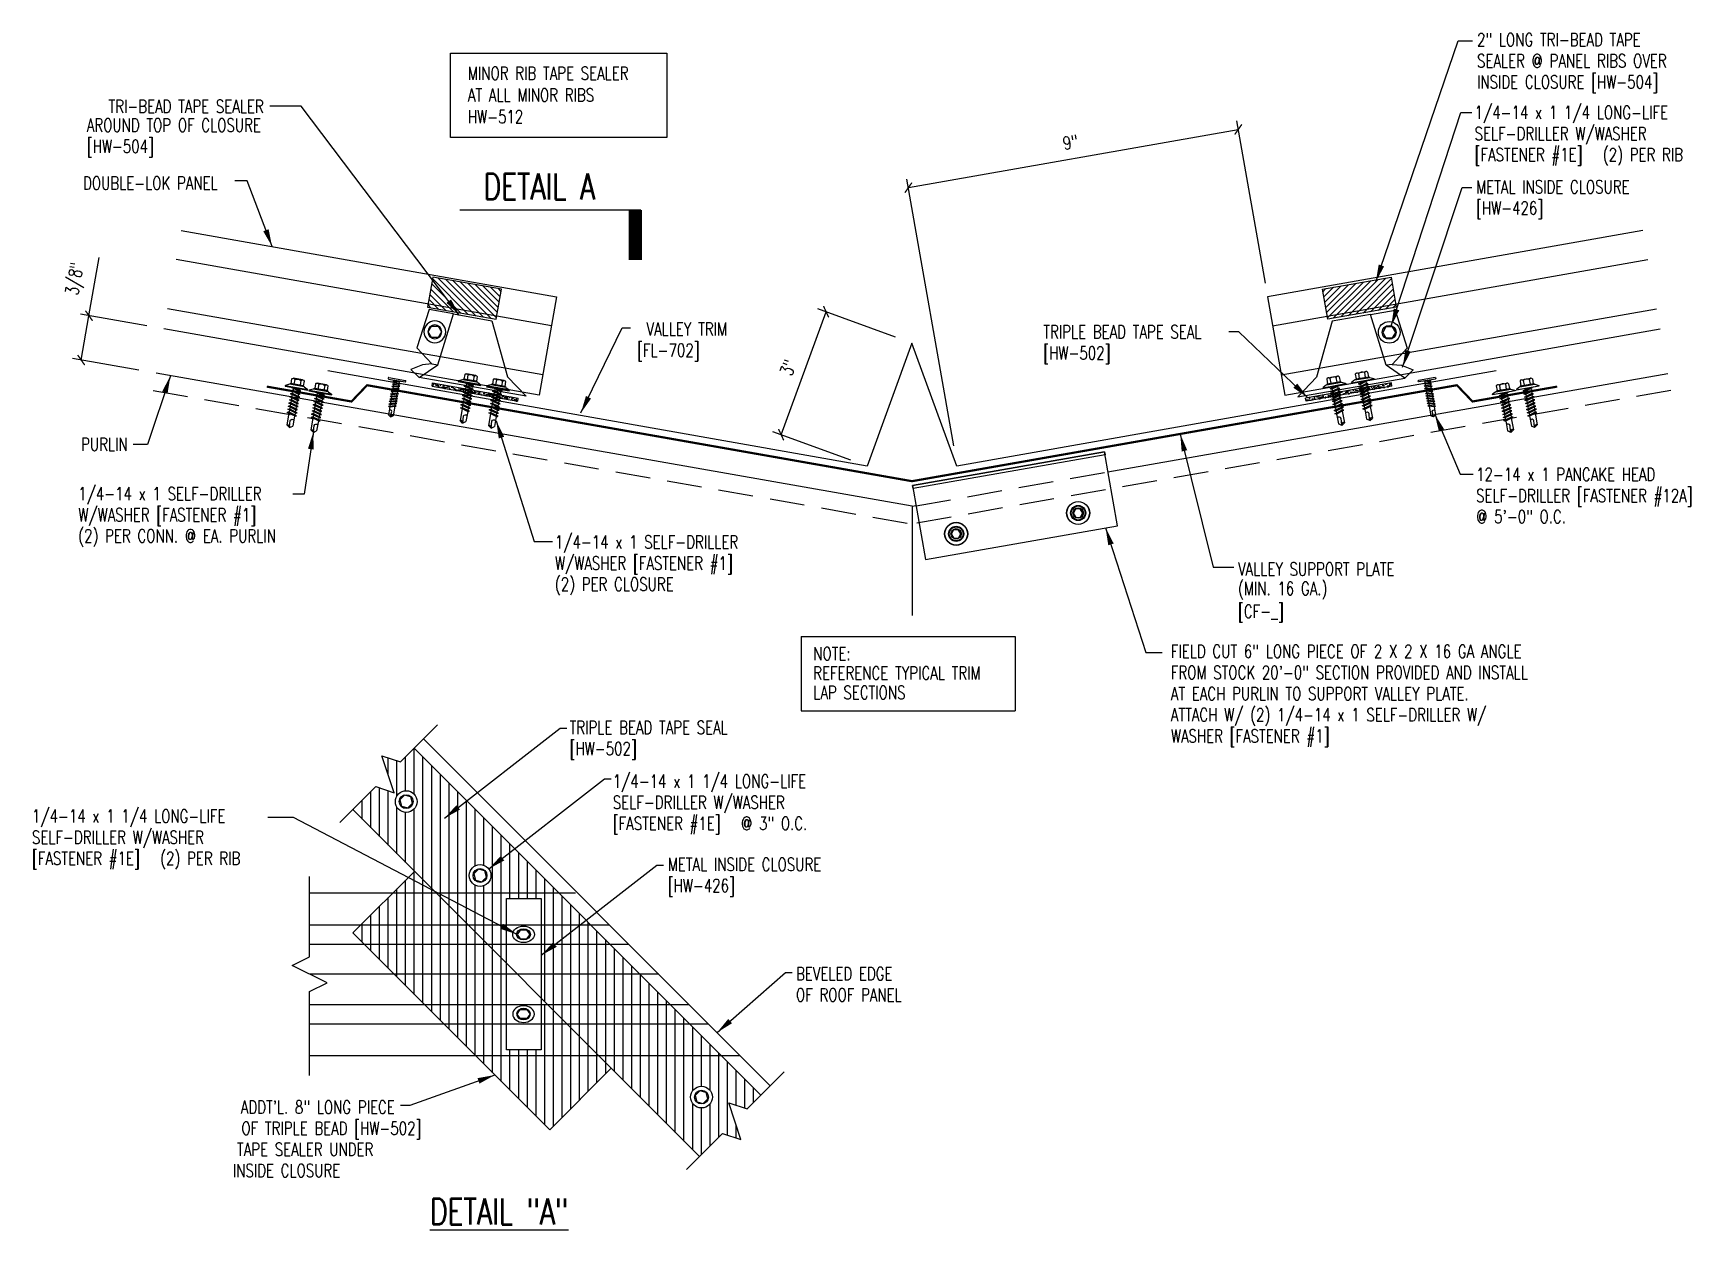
# Model space of a CAD drawing. Extents: x -2.2 to 45.4, y 2.3 to 36.7.
import ezdxf
from ezdxf.enums import TextEntityAlignment as Align

# ---------------------------------------------------------------- set-up
doc = ezdxf.new("R2010")
doc.units = 0
doc.header["$LTSCALE"] = 4
doc.header["$MEASUREMENT"] = 0
doc.linetypes.add('HIDDEN', pattern=[0.375, 0.25, -0.125])
doc.layers.get('0').update_dxf_attribs({"linetype": 'CONTINUOUS'})
doc.layers.get('DEFPOINTS').update_dxf_attribs({"linetype": 'CONTINUOUS'})
for name, color, linetype in [('ANNOBJ', 7, 'CONTINUOUS'), ('CLO', 3, 'CONTINUOUS'), ('DIM', 7, 'CONTINUOUS'), ('FASTENER', 9, 'CONTINUOUS'), ('PANEL', 11, 'CONTINUOUS'), ('SEALANT', 8, 'CONTINUOUS'), ('SECTION', 11, 'CONTINUOUS'), ('STLA', 12, 'CONTINUOUS'), ('TEXT', 2, 'CONTINUOUS'), ('TRIM', 6, 'CONTINUOUS')]:
    doc.layers.add(name, color=color, linetype=linetype)
doc.styles.add('TEXT', font='SIMPLEX', dxfattribs={"width": 0.75, "height": 6})
doc.styles.add('TEXT1', font='ROMANS.shx', dxfattribs={"width": 0.75, "height": 0.375})
doc.dimstyles.new('DETAIL', dxfattribs={"dimscale": 4, "dimtxt": 0.09375, "dimasz": 0.0625, "dimexe": 0.0625, "dimexo": 0.125, "dimgap": 0.0625, "dimtad": 1, "dimdec": 4, "dimzin": 3, "dimdsep": 46, "dimlunit": 4, "dimtxsty": 'TEXT1', "dimblk": 'ARCHTICK', "dimcen": 0.0625, "dimclrd": 7, "dimclre": 7, "dimclrt": 2, "dimadec": 0, "dimazin": 0, "dimtfac": 0.59375, "dimtdec": 4, "dimtmove": 0, "dimatfit": 3, "dimfxl": 0, "dimfrac": 2, "dimtolj": 1, "dimtzin": 3, "dimarcsym": 0})
doc.dimstyles.new('DETAIL$7', dxfattribs={"dimscale": 4, "dimtxt": 0.09375, "dimasz": 0.125, "dimexe": 0.0625, "dimexo": 0.125, "dimgap": 0.0625, "dimtad": 1, "dimdec": 5, "dimzin": 3, "dimdsep": 46, "dimlunit": 4, "dimtxsty": 'TEXT', "dimblk": 'ARCHTICK', "dimcen": 0.0625, "dimclrd": 7, "dimclre": 7, "dimclrt": 2, "dimadec": 0, "dimazin": 0, "dimtfac": 0.666667, "dimtdec": 5, "dimtmove": 0, "dimatfit": 3, "dimfxl": 0, "dimfrac": 2, "dimtolj": 1, "dimtzin": 3, "dimarcsym": 0})

# ---------------------------------------------------------------- blocks, each defined once
blk = doc.blocks.new('MB_DW1')
at = {"layer": 'FASTENER'}
for p, q in [((-0.217, 0.114), (-0.326, 0.059)), ((-0.326, 0.059), (-0.326, 0.049)), ((-0.326, 0.049), (0.326, 0.049)), ((-0.217, 0.114), (0.217, 0.114)), ((-0.193, 0.137), (0.193, 0.137)), ((-0.193, 0.119), (0.193, 0.119)), ((-0.181, 0.276), (-0.181, 0.137)), ((-0.181, 0.137), (0.181, 0.137)), ((-0.139, -0.016), (0.046, 0.037)), ((-0.135, 0.302), (0.135, 0.302)), ((-0.104, -0.036), (0.139, 0.033)), ((-0.089, 0.276), (-0.089, 0.137)), ((-0.086, 0.037), (-0.086, -0.001)), ((-0.086, 0.037), (0.086, 0.037)), ((0.086, 0.037), (0.133, 0.037)), ((0.086, 0.018), (0.086, -0.042)), ((0.089, 0.276), (0.089, 0.137)), ((0.139, 0.033), (0.133, 0.037)), ((0.181, 0.276), (0.181, 0.137)), ((0.217, 0.114), (0.326, 0.059)), ((0.326, 0.059), (0.326, 0.049)), ((-0.104, -0.036), (-0.139, -0.016)), ((-0.139, -0.107), (0.104, -0.038)), ((-0.104, -0.127), (-0.139, -0.107)), ((-0.139, -0.198), (0.104, -0.128)), ((-0.104, -0.218), (-0.139, -0.198)), ((-0.139, -0.289), (0.104, -0.219)), ((-0.104, -0.309), (-0.139, -0.289)), ((-0.139, -0.38), (0.104, -0.31)), ((-0.104, -0.4), (-0.139, -0.38)), ((-0.139, -0.47), (0.104, -0.401)), ((-0.104, -0.491), (-0.139, -0.47)), ((-0.104, -0.127), (0.139, -0.058)), ((-0.104, -0.218), (0.139, -0.149)), ((-0.104, -0.309), (0.139, -0.239)), ((-0.104, -0.4), (0.139, -0.33)), ((-0.104, -0.491), (0.139, -0.421)), ((-0.086, -0.031), (-0.086, -0.092)), ((-0.086, -0.122), (-0.086, -0.183)), ((-0.086, -0.213), (-0.086, -0.274)), ((-0.086, -0.304), (-0.086, -0.364)), ((-0.086, -0.395), (-0.086, -0.455)), ((0.086, -0.073), (0.086, -0.133)), ((0.086, -0.164), (0.086, -0.224)), ((0.086, -0.255), (0.086, -0.315)), ((0.086, -0.345), (0.086, -0.406)), ((0.086, -0.436), (0.086, -0.497)), ((0.139, -0.058), (0.104, -0.038)), ((0.139, -0.149), (0.104, -0.128)), ((0.139, -0.239), (0.104, -0.219)), ((0.139, -0.33), (0.104, -0.31)), ((0.139, -0.421), (0.104, -0.401)), ((-0.139, -0.561), (0.104, -0.492)), ((-0.104, -0.581), (-0.139, -0.561)), ((-0.139, -0.652), (0.104, -0.583)), ((-0.104, -0.672), (-0.139, -0.652)), ((-0.139, -0.743), (0.104, -0.674)), ((-0.104, -0.763), (-0.139, -0.743)), ((-0.104, -0.581), (0.139, -0.512)), ((-0.104, -0.672), (0.139, -0.603)), ((-0.104, -0.763), (0.139, -0.694)), ((-0.086, -0.486), (-0.086, -0.546)), ((-0.086, -0.577), (-0.086, -0.637)), ((-0.086, -0.667), (-0.086, -0.728)), ((-0.086, -0.758), (-0.086, -1.05)), ((-0.002, -1.095), (0.014, -0.909)), ((0.086, -0.527), (0.086, -0.588)), ((0.086, -0.618), (0.086, -0.679)), ((0.086, -0.709), (0.086, -1.05)), ((0.139, -0.512), (0.104, -0.492)), ((0.139, -0.603), (0.104, -0.583)), ((0.139, -0.694), (0.104, -0.674)), ((0, -1.111), (-0.086, -1.05)), ((0, -1.111), (0.086, -1.05))]:
    blk.add_line(p, q, dxfattribs=at)
blk.add_lwpolyline([(-0.331, 0.037), (-0.331, 0.049), (0.331, 0.049), (0.331, 0.037)], close=True, dxfattribs=at)
for centre, radius, start, end in [((-0.193, 0.128), 0.00894, 90, 270), ((-0.135, 0.25), 0.0527, 29.8754, 150.1246), ((0, 0.138), 0.164, 56.9974, 123.0026), ((0.135, 0.25), 0.0527, 29.8754, 150.1246), ((0.193, 0.128), 0.00894, 270, 90), ((-0.046, -0.921), 0.0615, 11.1445, 130.906), ((0.054, -1.097), 0.0563, 55.4585, 194.8454)]:
    blk.add_arc(centre, radius, start, end, dxfattribs=at)
blk = doc.blocks.new('*X3')
at = {"color": 0}
for p, q in [((13.379, 24.516), (13.655, 24.792)), ((13.406, 24.366), (13.87, 24.83)), ((13.432, 24.215), (14.084, 24.868)), ((13.459, 24.065), (14.299, 24.905)), ((13.485, 23.915), (14.514, 24.943)), ((13.649, 23.902), (14.728, 24.981)), ((13.863, 23.94), (14.943, 25.019)), ((14.078, 23.978), (15.157, 25.057)), ((14.293, 24.015), (15.317, 25.04)), ((14.507, 24.053), (15.344, 24.89)), ((13.353, 24.666), (13.44, 24.754)), ((14.722, 24.091), (15.37, 24.74)), ((14.937, 24.129), (15.397, 24.589)), ((15.151, 24.167), (15.423, 24.439)), ((15.366, 24.205), (15.45, 24.289))]:
    blk.add_line(p, q, dxfattribs=at)
blk = doc.blocks.new('TAPE')
at = {"layer": 'SEALANT'}
blk.add_lwpolyline([(1.137, -0.689), (-0.833, -1.036), (-0.985, -0.174), (0.985, 0.174)], close=True, dxfattribs=at)
blk.add_blockref('*X3', (-14.325, -24.91), dxfattribs=at)
blk = doc.blocks.new('MB_38W')
blk.add_lwpolyline([(-0.094, 0.162), (-0.188, 0), (-0.094, -0.162), (0.094, -0.162), (0.188, 0), (0.094, 0.162)], close=True)
for radius in [0.312, 0.199]:
    blk.add_circle((0, 0), radius)
blk = doc.blocks.new('_ArchTick')
at = {"color": 0, "linetype": 'ByBlock', "const_width": 0.15}
blk.add_lwpolyline([(-0.5, -0.5), (0.5, 0.5)], dxfattribs=at)
blk = doc.blocks.new('*D6')
at = {"layer": 'DEFPOINTS', "color": 0}
for p in [(32.43, 33.892), (33.296, 28.979), (24.344, 24.312)]:
    blk.add_point(p, dxfattribs=at)
at = {"layer": 'DIM', "color": 7, "lineweight": -2}
for p, q in [((22.95, 32.22), (32.43, 33.892)), ((33.209, 29.472), (32.387, 34.138)), ((24.257, 24.804), (22.906, 32.466))]:
    blk.add_line(p, q, dxfattribs=at)
at = {"layer": 'DIM', "color": 7, "lineweight": -2, "xscale": 0.25, "yscale": 0.25, "zscale": 0.25}
for p, rotation in [((32.43, 33.892), 9.99999999999999), ((22.95, 32.22), 190)]:
    blk.add_blockref('_ArchTick', p, dxfattribs=dict(at, rotation=rotation))
at = {"layer": 'DIM', "color": 2, "insert": (27.608, 33.522), "char_height": 0.375, "attachment_point": 5, "rotation": 10, "style": 'TEXT1'}
blk.add_mtext('\\A1;9"', dxfattribs=at)
blk = doc.blocks.new('FD-F1e')
at = {"layer": 'TEXT', "style": 'TEXT1', "width": 0.75}
for s, p in [('1/4-14 x 1 1/4 LONG-LIFE', (0.005, -0.041)), ('SELF-DRILLER W/WASHER', (0.005, -0.193)), ('[FASTENER #1E]', (0.005, -0.344))]:
    blk.add_text(s, height=0.09375, dxfattribs=at).set_placement(p)
blk.add_attdef('(QUANTITY)', (0.926, -0.344), '', height=0.0938, dxfattribs=at)
blk = doc.blocks.new('FD-F1')
at = {"layer": 'TEXT', "style": 'TEXT1', "width": 0.75}
for s, p in [('1/4-14 x 1 SELF-DRILLER', (0.005, -0.041)), ('W/WASHER [FASTENER #1]', (0.005, -0.193))]:
    blk.add_text(s, height=0.09375, dxfattribs=at).set_placement(p)
blk.add_attdef('(QUANTITY)', (0.005, -0.344), '', height=0.0938, dxfattribs=at)
blk = doc.blocks.new('*D10')
at = {"layer": 'DEFPOINTS', "color": 0}
for p in [(20.584, 28.657), (23.053, 27.755), (21.761, 24.222)]:
    blk.add_point(p, dxfattribs=at)
at = {"layer": 'TEXT', "color": 7, "lineweight": -2}
for p, q in [((19.292, 25.124), (20.584, 28.657)), ((22.583, 27.926), (20.349, 28.743)), ((21.292, 24.393), (19.057, 25.21))]:
    blk.add_line(p, q, dxfattribs=at)
at = {"layer": 'TEXT', "color": 7, "lineweight": -2, "xscale": 0.25, "yscale": 0.25, "zscale": 0.25}
for p, rotation in [((20.584, 28.657), 69.91796469916136), ((19.292, 25.124), 249.9179646991614)]:
    blk.add_blockref('_ArchTick', p, dxfattribs=dict(at, rotation=rotation))
at = {"layer": 'TEXT', "color": 2, "insert": (19.494, 27.053), "char_height": 0.375, "attachment_point": 5, "rotation": 69.918, "style": 'TEXT1'}
blk.add_mtext('\\A1;3"', dxfattribs=at)
blk = doc.blocks.new('*D12')
at = {"layer": 'DEFPOINTS', "color": 0}
for p in [(-0.598, 28.541), (1.556, 28.161), (1.332, 26.888)]:
    blk.add_point(p, dxfattribs=at)
at = {"layer": 'TEXT', "color": 7, "lineweight": -2}
for p, q in [((-0.598, 28.541), (-0.303, 30.216)), ((1.064, 28.248), (-0.844, 28.585)), ((-0.822, 27.268), (-0.598, 28.541)), ((0.839, 26.975), (-1.069, 27.311))]:
    blk.add_line(p, q, dxfattribs=at)
at = {"layer": 'TEXT', "color": 7, "lineweight": -2, "xscale": 0.25, "yscale": 0.25, "zscale": 0.25}
for p, rotation in [((-0.598, 28.541), 79.99999999999999), ((-0.822, 27.268), 260)]:
    blk.add_blockref('_ArchTick', p, dxfattribs=dict(at, rotation=rotation))
at = {"layer": 'TEXT', "color": 2, "insert": (-0.956, 29.595), "char_height": 0.375, "attachment_point": 5, "rotation": 80, "style": 'TEXT1'}
blk.add_mtext('\\A1;3/8"', dxfattribs=at)
blk = doc.blocks.new('sd5')
at = {"layer": 'FASTENER'}
for p, q in [((-0.24, 0.082), (0.24, 0.082)), ((-0.24, 0.037), (0.24, 0.037)), ((-0.111, -0.005), (0.037, 0.037)), ((-0.083, -0.021), (0.111, 0.034)), ((-0.069, 0.037), (0.069, 0.037)), ((-0.069, 0.037), (-0.069, 0.007)), ((0.069, 0.037), (0.106, 0.037)), ((0.069, 0.022), (0.069, -0.027)), ((0.111, 0.034), (0.106, 0.037)), ((-0.083, -0.021), (-0.111, -0.005)), ((-0.111, -0.078), (0.083, -0.023)), ((-0.083, -0.094), (-0.111, -0.078)), ((-0.111, -0.151), (0.083, -0.095)), ((-0.083, -0.167), (-0.111, -0.151)), ((-0.111, -0.224), (0.083, -0.168)), ((-0.083, -0.24), (-0.111, -0.224)), ((-0.111, -0.296), (0.083, -0.241)), ((-0.083, -0.312), (-0.111, -0.296)), ((-0.111, -0.369), (0.083, -0.314)), ((-0.083, -0.385), (-0.111, -0.369)), ((-0.111, -0.442), (0.083, -0.386)), ((-0.083, -0.458), (-0.111, -0.442)), ((-0.111, -0.514), (0.083, -0.459)), ((-0.083, -0.094), (0.111, -0.039)), ((-0.083, -0.167), (0.111, -0.111)), ((-0.083, -0.24), (0.111, -0.184)), ((-0.083, -0.312), (0.111, -0.257)), ((-0.083, -0.385), (0.111, -0.33)), ((-0.083, -0.458), (0.111, -0.402)), ((-0.083, -0.53), (0.111, -0.475)), ((-0.069, -0.018), (-0.069, -0.066)), ((-0.069, -0.09), (-0.069, -0.139)), ((-0.069, -0.163), (-0.069, -0.211)), ((-0.069, -0.236), (-0.069, -0.284)), ((-0.069, -0.308), (-0.069, -0.357)), ((-0.069, -0.381), (-0.069, -0.43)), ((-0.069, -0.454), (-0.069, -0.502)), ((0.069, -0.051), (0.069, -0.099)), ((0.069, -0.124), (0.069, -0.172)), ((0.069, -0.196), (0.069, -0.245)), ((0.069, -0.269), (0.069, -0.317)), ((0.069, -0.342), (0.069, -0.39)), ((0.069, -0.414), (0.069, -0.463)), ((0.111, -0.039), (0.083, -0.023)), ((0.111, -0.111), (0.083, -0.095)), ((0.111, -0.184), (0.083, -0.168)), ((0.111, -0.257), (0.083, -0.241)), ((0.111, -0.33), (0.083, -0.314)), ((0.111, -0.402), (0.083, -0.386)), ((0.111, -0.475), (0.083, -0.459)), ((-0.083, -0.53), (-0.111, -0.514)), ((-0.111, -0.587), (0.083, -0.532)), ((-0.083, -0.603), (-0.111, -0.587)), ((-0.111, -0.66), (0.083, -0.604)), ((-0.083, -0.676), (-0.111, -0.66)), ((-0.111, -0.733), (0.083, -0.677)), ((-0.083, -0.749), (-0.111, -0.733)), ((-0.083, -0.603), (0.111, -0.548)), ((-0.083, -0.676), (0.111, -0.62)), ((-0.083, -0.749), (0.111, -0.693)), ((-0.069, -0.527), (-0.069, -0.575)), ((-0.069, -0.599), (-0.069, -0.648)), ((-0.069, -0.672), (-0.069, -0.72)), ((-0.069, -0.745), (-0.069, -0.978)), ((-0.001, -1.014), (0.011, -0.865)), ((0.069, -0.487), (0.069, -0.536)), ((0.069, -0.56), (0.069, -0.608)), ((0.069, -0.633), (0.069, -0.681)), ((0.069, -0.705), (0.069, -0.978)), ((0.111, -0.548), (0.083, -0.532)), ((0.111, -0.62), (0.083, -0.604)), ((0.111, -0.693), (0.083, -0.677)), ((0, -1.027), (-0.069, -0.978)), ((0, -1.027), (0.069, -0.978))]:
    blk.add_line(p, q, dxfattribs=at)
for centre, radius, start, end in [((-0.238, 0.06), 0.0227, 94.6639, 265.3361), ((0.238, 0.06), 0.0227, 274.6639, 85.3361), ((-0.037, -0.875), 0.0492, 11.1445, 130.906), ((0.044, -1.015), 0.045, 55.4585, 194.8454)]:
    blk.add_arc(centre, radius, start, end, dxfattribs=at)
blk = doc.blocks.new('A$C30686E82')
for p, q in [((-2.715, 0.761), (3.437, 0.761)), ((-2.715, 0.761), (-2.715, -1.379)), ((3.437, 0.761), (3.437, -1.379)), ((-2.715, -1.379), (3.437, -1.379))]:
    blk.add_line(p, q)
at = {"layer": 'TEXT', "style": 'TEXT1', "width": 0.75}
for s, p in [('NOTE:', (-2.368, 0.081)), ('REFERENCE TYPICAL TRIM', (-2.368, -0.477)), ('LAP SECTIONS', (-2.368, -1.035))]:
    blk.add_text(s, height=0.375, dxfattribs=at).set_placement(p)
blk = doc.blocks.new('A$C76CE1A34')
at = {"layer": 'SEALANT'}
h = blk.add_hatch(dxfattribs=at)
h.set_pattern_fill('AR-SAND', color=256, scale=0.05, style=0)
h.set_pattern_definition([(37.5, (-2.302446, -18.06592), (-0.00314967, 0.0963412), [0, -0.076, 0, -0.085, 0, -0.08125]), (7.5, (-2.30245, -18.06592), (0.0884888, 0.1411073), [0, -0.041, 0, -0.0685, 0, -0.02625]), (327.5, (-2.36395, -18.06592), (0.1557071, 0.00028295), [0, -0.025, 0, -0.09, 0, -0.1175]), (317.5, (-2.36395, -18.06592), (0.1503063, 0.0438838), [0, -0.0125, 0, -0.059, 0, -0.0675])])
h.paths.add_polyline_path([(-0.559, 2.127), (-0.575, 2.034), (1.887, 1.6), (1.903, 1.693)])
for p, q in [((-0.575, 2.034), (-0.559, 2.127)), ((-0.575, 2.034), (1.887, 1.6)), ((-0.559, 2.127), (1.903, 1.693)), ((1.887, 1.6), (1.903, 1.693))]:
    blk.add_line(p, q, dxfattribs=at)
blk = doc.blocks.new('FD-F12a')
at = {"layer": 'TEXT', "style": 'TEXT1', "width": 0.75}
for s, p in [('12-14 x 1 PANCAKE HEAD', (0.005, -0.041)), ('SELF-DRILLER [FASTENER #12A]', (0.005, -0.193))]:
    blk.add_text(s, height=0.09375, dxfattribs=at).set_placement(p)
blk.add_attdef('(QUANTITY)', (0.005, -0.344), '', height=0.0938, dxfattribs=at)
blk = doc.blocks.new('Scr-hdwash')
for p, q in [((-0.085, 0.095), (-0.132, 0.006)), ((0.042, 0.115), (-0.059, 0.111)), ((0.123, 0.015), (0.069, 0.101)), ((-0.131, -0.024), (-0.077, -0.111)), ((-0.051, -0.125), (0.051, -0.121)), ((0.076, -0.105), (0.124, -0.015))]:
    blk.add_line(p, q)
for radius in [0.202, 0.15]:
    blk.add_circle((0, 0), radius)
for centre, start, end in [((-0.106, -0.008), 152.0215, 212.0215), ((-0.058, 0.081), 92.0215, 152.0215), ((0.044, 0.085), 32.0215, 92.0215), ((0.097, -0.001), 332.0215, 32.0215), ((-0.052, -0.095), 212.0215, 272.0215), ((0.05, -0.091), 272.0215, 332.0215)]:
    blk.add_arc(centre, 0.03, start, end)
at = {"layer": 'FASTENER'}
for radius in [0.331, 0.326, 0.217]:
    blk.add_circle((0, 0), radius, dxfattribs=at)

msp = doc.modelspace()

# ---------------------------------------------------------------- hatches: boundary and pattern name
at = {"layer": 'SEALANT'}
h = msp.add_hatch(dxfattribs=at)
h.set_pattern_fill('ANSI31', color=251, scale=2, angle=45, style=0)
h.paths.add_polyline_path([(8.74867, 16.12274), (8.35093, 15.72499), (7.8206, 15.90177), (8.17415, 14.8411), (7.64382, 15.01788), (6.98091, 14.35497), (9.3738, 11.96208), (12.90933, 11.96208)])
h.paths.add_polyline_path([(10.95241, 12.46373, -1), (10.32741, 12.46373, -1)], flags=16)
h.paths.add_polyline_path([(8.20609, 14.58505, -1), (8.83109, 14.58505, -1)], flags=16)
h.paths.add_polyline_path([(10.83913, 12.46373, -1), (10.44069, 12.46373, -1)], flags=0)
h.paths.add_polyline_path([(10.59138, 12.64484), (10.7725, 12.59631), (10.82102, 12.4152), (10.68844, 12.28262), (10.50733, 12.33115), (10.4588, 12.51226)], flags=0)
h.paths.add_polyline_path([(8.31937, 14.58505, -1), (8.71781, 14.58505, -1)], flags=0)
h.paths.add_polyline_path([(8.56712, 14.40394), (8.38601, 14.45247), (8.33748, 14.63358), (8.47006, 14.76616), (8.65118, 14.71763), (8.6997, 14.53652)], flags=0)
h.paths.add_polyline_path([(12.90933, 11.96208), (9.3738, 11.96208), (10.28646, 11.04942), (11.39916, 11.04942), (11.39916, 11.79896), (12.39916, 11.79896), (12.39916, 11.04942), (13.82199, 11.04942)])
h.paths.add_polyline_path([(11.39916, 11.04942), (10.28646, 11.04942), (10.84181, 10.49407), (11.39916, 10.49407)])
h.paths.add_polyline_path([(13.82199, 11.04942), (12.39916, 11.04942), (12.39916, 10.49407), (14.37734, 10.49407)])
h.paths.add_polyline_path([(14.37734, 10.49407), (12.39916, 10.49407), (12.39916, 9.62807), (15.24334, 9.62807)])
h.paths.add_polyline_path([(11.39916, 10.49407), (10.84181, 10.49407), (11.39916, 9.93671)])
h.paths.add_polyline_path([(15.24334, 9.62807), (12.39916, 9.62807), (12.39916, 8.93671), (12.57386, 8.76201), (16.1094, 8.76201)])
h.paths.add_polyline_path([(16.1094, 8.76201), (12.57386, 8.76201), (13.12916, 8.20672), (16.66469, 8.20672)])
h.paths.add_polyline_path([(16.66469, 8.20672), (13.12916, 8.20672), (14.04182, 7.29406), (17.57735, 7.29406)])
h.paths.add_polyline_path([(17.57735, 7.29406), (14.04182, 7.29406), (16.94565, 4.39022), (17.60857, 5.05314), (18.1389, 4.87636), (17.78534, 5.93702), (18.31567, 5.76024), (18.71342, 6.15799)])
h.paths.add_polyline_path([(17.31637, 6.09977, -1), (16.69137, 6.09977, -1)], flags=16)
h.paths.add_polyline_path([(17.20309, 6.09977, -1), (16.80466, 6.09977, -1)], flags=0)
h.paths.add_polyline_path([(16.82276, 6.1483), (16.95535, 6.28088), (17.13646, 6.23235), (17.18499, 6.05124), (17.0524, 5.91866), (16.87129, 5.96719)], flags=0)
h.paths.add_polyline_path([(14.41044, 6.92543), (14.04182, 7.29406), (10.50628, 7.29406), (12.64268, 5.15766)])
h.paths.add_polyline_path([(13.12916, 8.20672), (12.39916, 8.20672), (12.39916, 7.45726), (11.39916, 7.45726), (11.39916, 8.20672), (9.59362, 8.20672), (10.50628, 7.29406), (14.04182, 7.29406)])
h.paths.add_polyline_path([(12.57386, 8.76201), (12.39916, 8.76201), (12.39916, 8.20672), (13.12916, 8.20672)])
h.paths.add_polyline_path([(11.39916, 8.76201), (9.03833, 8.76201), (9.59362, 8.20672), (11.39916, 8.20672)])
h.paths.add_polyline_path([(11.39916, 9.62807), (8.17227, 9.62807), (9.03833, 8.76201), (11.39916, 8.76201)])
h.paths.add_polyline_path([(10.84181, 10.49407), (7.30628, 10.49407), (8.17227, 9.62807), (11.39916, 9.62807), (11.39916, 9.93671)])
h.paths.add_polyline_path([(10.28646, 11.04942), (7.22072, 11.04942), (6.98582, 10.81452), (7.30628, 10.49407), (10.84181, 10.49407)])
h.paths.add_polyline_path([(9.3738, 11.96208), (8.13338, 11.96208), (7.22072, 11.04942), (10.28646, 11.04942)])
h.paths.add_polyline_path([(8.75359, 12.58229), (8.13338, 11.96208), (9.3738, 11.96208)], flags=17)

# ---------------------------------------------------------------- linework, layer by layer
for points in [[(11.79649, 10.89542), (11.70274, 10.77327), (11.79649, 10.64418), (11.98399, 10.64418), (12.07774, 10.77327), (11.98399, 10.89542)], [(11.79649, 8.36081), (11.70274, 8.48296), (11.79649, 8.61205), (11.98399, 8.61205), (12.07774, 8.48296), (11.98399, 8.36081)]]:
    msp.add_lwpolyline(points, close=True)
at = {"layer": 'ANNOBJ'}
for points in [[(6.60789, 13.98195), (7.64382, 15.01788), (8.17415, 14.8411), (7.8206, 15.90177), (8.35093, 15.72499), (9.41574, 16.7898)], [(5.74268, 6.71816), (5.74268, 9.12807), (6.24268, 9.37807), (5.24268, 9.87807), (5.74268, 10.12807), (5.74268, 12.43456)], [(16.57263, 4.0172), (17.60857, 5.05314), (18.1389, 4.87636), (17.78534, 5.93702), (18.31567, 5.76024), (19.38049, 6.82506)]]:
    msp.add_lwpolyline(points, dxfattribs=at)
at = {"layer": 'CLO'}
for p, q in [((9.25441, 27.15505), (9.43118, 27.13213)), ((36.85379, 27.13988), (36.67702, 27.11697))]:
    msp.add_line(p, q, dxfattribs=at)
for points in [[(9.88046, 28.59157), (9.17336, 28.71625), (8.82096, 27.62062), (9.25441, 27.15505), (8.98452, 27.13202), (8.6557, 26.99961), (8.89385, 26.76727)], [(36.22774, 28.5764), (36.93484, 28.70108), (37.28724, 27.60546), (36.85379, 27.13988), (37.12368, 27.11686), (37.4525, 26.98445), (37.21435, 26.7521)]]:
    msp.add_lwpolyline(points, dxfattribs=at)
for points in [[(9.88046, 28.59157), (10.97728, 28.39817), (11.42656, 26.78999), (11.96389, 26.22593), (8.89385, 26.76727), (9.43118, 27.13213)], [(36.22774, 28.5764), (35.13092, 28.383), (34.68164, 26.77482), (34.1443, 26.21077), (37.21435, 26.7521), (36.67702, 27.11697)], [(12.39916, 7.45726), (11.39916, 7.45726), (11.39916, 11.79896), (12.39916, 11.79896)]]:
    msp.add_lwpolyline(points, close=True, dxfattribs=at)
at = {"layer": 'FASTENER'}
for major_axis, ratio in [((-0.3125, 0), 0.76038085), ((-0.19922, 0), 0.80274706)]:
    msp.add_ellipse((11.89024, 10.77327), major_axis=major_axis, ratio=ratio, dxfattribs=at)
at = {"layer": 'FASTENER', "extrusion": (0, 0, -1)}
for major_axis, ratio in [((-0.3125, 0), 0.76038085), ((-0.19922, 0), 0.80274706)]:
    msp.add_ellipse((11.89024, 8.48296), major_axis=major_axis, ratio=ratio, dxfattribs=at)
at = {"layer": 'PANEL'}
for p, q in [((12.68874, 28.25371), (1.90771, 30.15469)), ((33.41678, 28.25371), (44.19781, 30.15469)), ((12.43973, 26.84149), (1.6587, 28.74248)), ((33.66579, 26.84149), (44.44682, 28.74248)), ((9.01384, 16.3879), (18.97859, 6.42316)), ((5.74268, 11.96208), (13.38271, 11.96208)), ((5.74268, 11.04942), (14.35232, 11.04942)), ((5.74268, 10.49407), (14.90767, 10.49407)), ((15.77367, 9.62807), (5.74268, 9.62807)), ((5.74268, 8.76201), (16.63973, 8.76201)), ((5.74268, 8.20672), (17.19502, 8.20672)), ((5.74268, 7.29406), (18.10768, 7.29406))]:
    msp.add_line(p, q, dxfattribs=at)
for points in [[(2.05462, 30.98784), (12.83565, 29.08686), (12.33728, 26.26046)], [(44.05091, 30.98784), (33.26988, 29.08686), (33.76825, 26.26046)], [(12.33728, 26.26046), (1.55625, 28.16144)], [(33.76825, 26.26046), (44.54928, 28.16144)]]:
    msp.add_lwpolyline(points, dxfattribs=at)
at = {"layer": 'SEALANT'}
for p, q in [((8.74867, 16.12274), (18.71342, 6.15799)), ((16.94565, 4.39022), (6.98091, 14.35497)), ((8.75359, 12.58229), (6.98582, 10.81452)), ((6.98582, 10.81452), (12.64268, 5.15766)), ((14.41044, 6.92543), (12.64268, 5.15766))]:
    msp.add_line(p, q, dxfattribs=at)
at = {"layer": 'SECTION'}
msp.add_line((10.05933, 31.58178), (15.26431, 31.58178), dxfattribs=at)
at = {"layer": 'SECTION', "const_width": 0.375}
msp.add_lwpolyline([(15.10266, 31.58178), (15.10266, 30.13909)], dxfattribs=at)
at = {"layer": 'STLA', "color": 12}
for q in [(1.33173, 26.88816), (23.16966, 23.08983), (23.05491, 19.92793)]:
    msp.add_line((23.05491, 23.06967), q, dxfattribs=at)
at = {"layer": 'STLA'}
msp.add_line((28.68377, 24.05879), (44.77413, 26.88623), dxfattribs=at)
at = {"layer": 'STLA', "color": 12, "linetype": 'HIDDEN'}
for p, q in [((1.24474, 26.3948), (22.96829, 22.57624)), ((44.86078, 26.3948), (23.13723, 22.57624)), ((23.17145, 23.07966), (28.68377, 24.05879))]:
    msp.add_line(p, q, dxfattribs=at)
at = {"layer": 'STLA', "const_width": 0.0625}
msp.add_lwpolyline([(4.51065, 26.50531), (6.94578, 26.07726), (7.39372, 26.54506), (23.05276, 23.78843), (38.71181, 26.54506), (39.15974, 26.07726), (41.59487, 26.50531)], dxfattribs=at)
at = {"layer": 'STLA'}
for points in [[(23.07098, 23.66293), (23.44566, 21.538), (28.9592, 22.51018), (28.58452, 24.63512)], [(28.58452, 24.63512), (28.59952, 24.55006), (23.08598, 23.57788), (23.07098, 23.66293)]]:
    msp.add_lwpolyline(points, close=True, dxfattribs=at)
at = {"layer": 'TEXT'}
msp.add_lwpolyline([(9.79561, 36.08025), (16.00531, 36.08025), (16.00531, 33.66342), (9.79561, 33.66342)], close=True, dxfattribs=at)
at = {"layer": 'TRIM'}
msp.add_lwpolyline([(39.83978, 26.95405), (24.34432, 24.22178), (23.05276, 27.75456), (21.76121, 24.22178), (6.26574, 26.95405)], dxfattribs=at)

# ---------------------------------------------------------------- block references
msp.add_blockref('A$C30686E82', (22.58184, 18.56723))
at = {"layer": 'FASTENER', "xscale": -1}
for name, p, rotation in [('MB_38W', (9.34088, 28.07885), 359.9999999999989), ('MB_DW1', (5.35614, 26.42233), 349.9999999999994), ('MB_DW1', (10.33191, 26.5534), 349.9999999999994), ('MB_DW1', (11.14833, 26.40944), 349.9999999999993), ('sd5', (37.86297, 26.64537), 10.00000000000012), ('MB_DW1', (6.04231, 26.28517), 349.9999999999994)]:
    msp.add_blockref(name, p, dxfattribs=dict(at, rotation=rotation))
at = {"layer": 'FASTENER'}
for name, p in [('MB_38W', (36.76732, 28.06368)), ('Scr-hdwash', (27.82808, 22.87516)), ('Scr-hdwash', (24.32213, 22.27663))]:
    msp.add_blockref(name, p, dxfattribs=at)
for name, p, rotation in [('sd5', (8.24255, 26.64537), 349.9999999999999), ('MB_DW1', (35.20067, 26.48246), 10.65738691443157), ('MB_DW1', (36.0164, 26.62101), 9.999999999999567), ('MB_DW1', (40.75368, 26.42233), 10.00000000000062), ('MB_DW1', (40.06752, 26.28517), 10.00000000000062), ('MB_38W', (8.51859, 14.58505), 45), ('MB_38W', (10.63991, 12.46373), 45), ('MB_38W', (17.00387, 6.09977), 45)]:
    msp.add_blockref(name, p, dxfattribs=dict(at, rotation=rotation))
at = {"layer": 'SEALANT', "xscale": -1, "rotation": 359.9999999999989}
msp.add_blockref('TAPE', (10.27127, 29.47448), dxfattribs=at)
at = {"layer": 'SEALANT', "rotation": 1.103553082134045e-12}
msp.add_blockref('TAPE', (35.83426, 29.47448), dxfattribs=at)
at = {"layer": 'STLA'}
msp.add_blockref('A$C76CE1A34', (9.83656, 24.48296), dxfattribs=at)
at = {"layer": 'STLA', "xscale": -1}
msp.add_blockref('A$C76CE1A34', (36.26896, 24.48296), dxfattribs=at)
at = {"layer": 'TEXT', "xscale": 4, "yscale": 4, "zscale": 4}
for name, p, values in [('FD-F1e', (39.201, 34.35647), {'(QUANTITY)': '(2) PER RIB'}), ('FD-F12a', (39.2449, 23.95989), {'(QUANTITY)': '@ 5\'-0" O.C.'}), ('FD-F1', (-0.92711, 23.40622), {'(QUANTITY)': '(2) PER CONN. @ EA. PURLIN'}), ('FD-F1', (12.77068, 22.01858), {'(QUANTITY)': '(2) PER CLOSURE'}), ('FD-F1e', (14.43403, 15.14865), {'(QUANTITY)': '@ 3" O.C.'}), ('FD-F1e', (-2.25731, 14.14507), {'(QUANTITY)': '(2) PER RIB'})]:
    msp.add_blockref(name, p, dxfattribs=at).add_auto_attribs(values)

# ---------------------------------------------------------------- texts
at = {"layer": 'TEXT', "style": 'TEXT1', "width": 0.75}
for s, height, p in [('2" LONG TRI-BEAD TAPE', 0.375, (39.29002, 36.28132)), ('SEALER @ PANEL RIBS OVER', 0.375, (39.29002, 35.67418)), ('INSIDE CLOSURE [HW-504]', 0.375, (39.29002, 35.06703)), ('AROUND TOP OF CLOSURE', 0.375, (-0.66123, 33.82727)), ('[HW-504]', 0.375, (-0.66123, 33.22013)), ('DOUBLE-LOK PANEL', 0.375, (-0.76915, 32.16262)), ('DETAIL A', 0.75, (10.73941, 31.8755)), ('METAL INSIDE CLOSURE', 0.375, (39.26166, 32.0536)), ('[HW-426]', 0.375, (39.26166, 31.44646)), ('TRIPLE BEAD TAPE SEAL', 0.375, (26.82606, 27.89092)), ('[FL-702]', 0.375, (15.15288, 27.36246)), ('[HW-502]', 0.375, (26.82606, 27.28377)), ('VALLEY SUPPORT PLATE', 0.375, (32.42062, 21.07601)), ('(MIN. 16 GA.)', 0.375, (32.42062, 20.51861)), ('[CF-_]', 0.375, (32.42062, 19.86172)), ('FIELD CUT 6" LONG PIECE OF 2 X 2 X 16 GA ANGLE', 0.375, (30.49219, 18.71289)), ('FROM STOCK 20\'-0" SECTION PROVIDED AND INSTALL', 0.375, (30.49219, 18.10575)), ('AT EACH PURLIN TO SUPPORT VALLEY PLATE.', 0.375, (30.49219, 17.49861)), ('ATTACH W/ (2) 1/4-14 x 1 SELF-DRILLER W/', 0.375, (30.49219, 16.89146)), ('TRIPLE BEAD TAPE SEAL', 0.375, (13.21355, 16.52724)), ('WASHER [FASTENER #1]', 0.375, (30.49219, 16.28432)), ('[HW-502]', 0.375, (13.21355, 15.9201)), ('METAL INSIDE CLOSURE', 0.375, (16.03326, 12.59378)), ('[HW-426]', 0.375, (16.03326, 11.98664)), ('BEVELED EDGE', 0.375, (19.72023, 9.45418)), ('OF ROOF PANEL', 0.375, (19.72023, 8.84704)), ('%%UDETAIL "A"%%U', 0.75, (9.19953, 2.43648))]:
    msp.add_text(s, height=height, dxfattribs=at).set_placement(p)
for s, p in [('TRI-BEAD TAPE SEALER', (4.42249, 34.36727)), ('VALLEY TRIM', (17.7377, 27.9696)), ('PURLIN', (0.51314, 24.66002)), ('ADDT\'L. 8" LONG PIECE', (8.1894, 5.62292)), ('OF TRIPLE BEAD [HW-502]', (8.95287, 5.01577)), ('TAPE SEALER UNDER', (7.57213, 4.40863)), ('INSIDE CLOSURE', (6.62186, 3.80149))]:
    msp.add_text(s, height=0.375, dxfattribs=at).set_placement(p, align=Align.RIGHT)
at = {"layer": 'TEXT', "insert": (10.29024, 35.69273), "char_height": 0.375, "width": 7.6875, "attachment_point": 1, "style": 'TEXT1'}
msp.add_mtext('MINOR RIB TAPE SEALER\\PAT ALL MINOR RIBS\\PHW-512', dxfattribs=at)

# ---------------------------------------------------------------- dimensions: what is measured, and where the dimension line sits
at = {"layer": 'DIM'}
dim = msp.add_linear_dim(base=(32.42999, 33.89173), p1=(24.34432, 24.31151), p2=(33.29617, 28.97938), angle=10, text='9"', dimstyle='DETAIL', override={"dimfrac": 2}, dxfattribs=at)
dim.commit()
dim.dimension.update_dxf_attribs({"geometry": '*D6', "text_midpoint": (27.60773, 33.52195)})
at = {"layer": 'TEXT'}
for p1, p2, distance, text, picture, middle in [((1.33173, 26.88816), (1.55625, 28.16144), 2.1874, '3/8"', '*D12', (-0.95611, 29.59493)), ((21.76121, 24.22178), (23.05276, 27.75456), 2.62881, '3"', '*D10', (19.49356, 27.0533))]:
    dim = msp.add_aligned_dim(p1=p1, p2=p2, distance=distance, text=text, dimstyle='DETAIL', dxfattribs=at)
    dim.commit()
    dim.dimension.update_dxf_attribs({"geometry": picture, "text_midpoint": middle})

# ---------------------------------------------------------------- leaders
at = {"layer": 'STLA'}
msp.add_leader([(5.85008, 25.20435), (5.58366, 23.41491), (5.25609, 23.41491)], dimstyle='DETAIL$7', dxfattribs=at)
at = {"layer": 'TEXT'}
for points in [[(36.38054, 29.51188), (38.75248, 36.43675), (39.15868, 36.43675)], [(10.04405, 28.56041), (5.49616, 34.55897), (4.60038, 34.55897)], [(36.82446, 28.24857), (38.82251, 34.37885), (39.14467, 34.37885)], [(4.66423, 30.5277), (3.9523, 32.4153), (3.59534, 32.4153)], [(37.15198, 27.06122), (38.86404, 32.22098), (39.14418, 32.22098)], [(13.53829, 25.74854), (14.7204, 28.19338), (14.96136, 28.19338)], [(34.42911, 26.18666), (32.44093, 28.08249), (32.15429, 28.08249)], [(1.74101, 26.81395), (1.08689, 24.84182), (0.66847, 24.84182)], [(38.07625, 25.70926), (38.8033, 23.9861), (39.17507, 23.9861)]]:
    msp.add_leader(points, dimstyle='DETAIL$7', dxfattribs=at)
at = {"layer": 'TEXT', "color": 7}
for points in [[(11.10603, 25.51802), (12.19589, 22.05888), (12.72067, 22.05888)], [(30.76306, 25.14361), (31.70311, 21.31932), (32.29695, 21.31932)], [(28.61717, 22.44857), (29.77762, 18.86818), (30.24364, 18.86818)]]:
    msp.add_leader(points, dimstyle='DETAIL$7', dxfattribs=at)
at = {"layer": 'TEXT'}
for points in [[(9.61999, 14.11265), (12.94499, 16.69551), (13.13594, 16.69551)], [(10.88925, 12.65212), (14.21424, 15.23497), (14.40519, 15.23497)], [(11.70274, 10.77327), (5.28274, 14.1305), (4.54563, 14.1305)], [(12.39916, 10.17316), (15.72416, 12.75601), (15.91511, 12.75601)], [(17.45, 7.95174), (19.41769, 9.67503), (19.60864, 9.67503)], [(11.06702, 6.73332), (8.62026, 5.85561), (8.35137, 5.85561)]]:
    msp.add_leader(points, dimstyle='DETAIL$7', override={"dimgap": 0.0625, "dimtad": 0}, dxfattribs=at)

doc.saveas('drawing.dxf')
